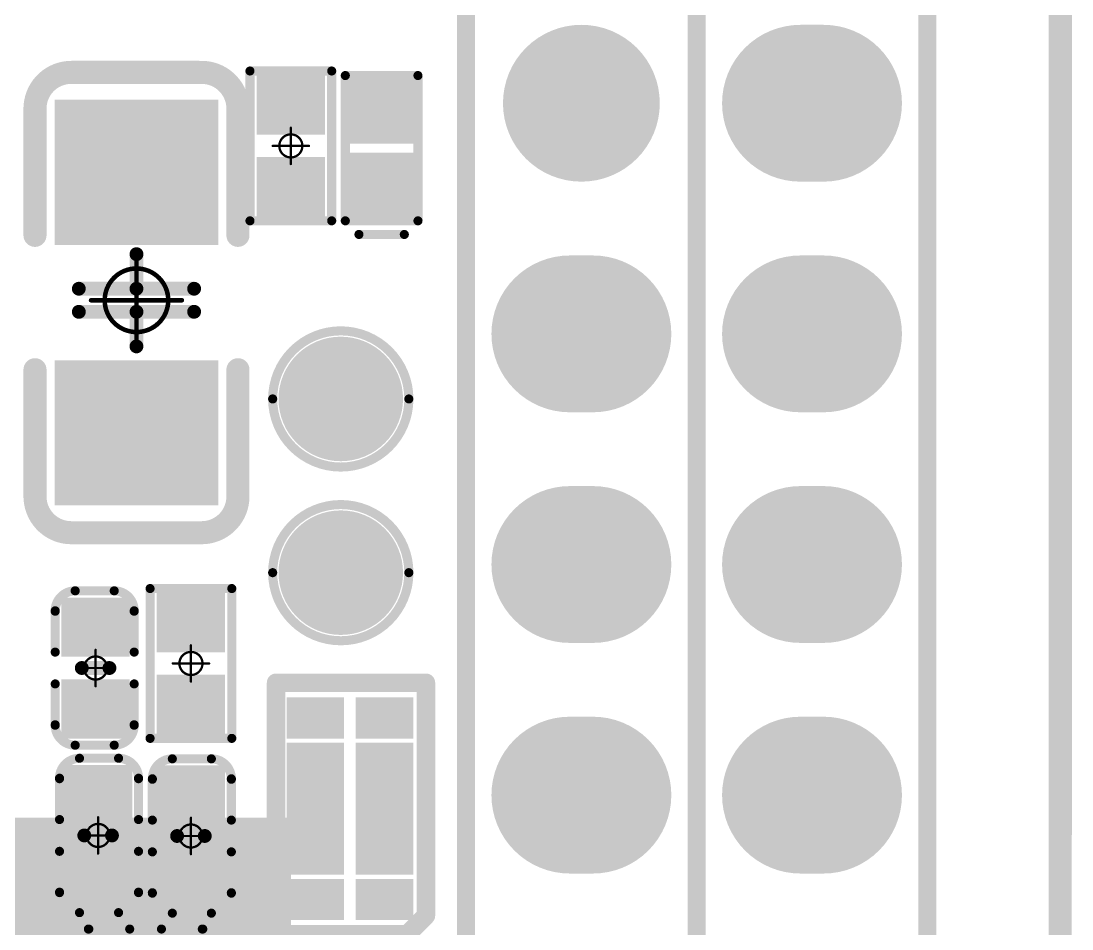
# Model space of a CAD drawing. Header units: millimetres. Extents: x 19.13 to 23.12, y 5.07 to 8.34.
# Drawn here: x 22.6243 to 23.08, y 6.2619 to 6.6556 of the extents above; entities that cross this region are included whole.
import ezdxf

# ---------------------------------------------------------------- set-up
doc = ezdxf.new("R2010")
doc.units = ezdxf.units.MM
doc.header["$MEASUREMENT"] = 0
for name, color, linetype in [('BottomLayer', 5, 'Continuous'), ('BottomOverlay', 54, 'Continuous'), ('BottomPaste', 16, 'Continuous'), ('BottomSolder', 6, 'Continuous'), ('KeepOutLayer', 6, 'Continuous'), ('Mechanical15', 56, 'Continuous'), ('MidLayer1', 16, 'Continuous'), ('MidLayer2', 76, 'Continuous'), ('MidLayer3', 90, 'Continuous'), ('MidLayer4', 156, 'Continuous'), ('MultiLayer', 9, 'Continuous'), ('TopLayer', 1, 'Continuous'), ('TopOverlay', 2, 'Continuous'), ('TopPaste', 8, 'Continuous'), ('TopSolder', 216, 'Continuous')]:
    doc.layers.add(name, color=color, linetype=linetype)

# ---------------------------------------------------------------- blocks, each defined once
blk = doc.blocks.new('C0402_B_157')
at = {"layer": 'BottomLayer'}
for points in [[(-0.02657, -0.01083), (-0.00886, -0.01083), (-0.02657, 0.01082), (-0.00886, 0.01082)], [(0.00886, -0.01083), (0.02657, -0.01083), (0.00886, 0.01083), (0.02657, 0.01083)]]:
    blk.add_solid(points, dxfattribs=at)
at = {"layer": 'BottomOverlay', "const_width": 0.00394}
for points in [[(-0.03346, 0.00807, -0.414214), (-0.0248, 0.01673)], [(0.0248, 0.01673, -0.414214), (0.03346, 0.00807)], [(-0.0248, -0.01752, -0.414214), (-0.03346, -0.00886)], [(0.03346, -0.00886, -0.414214), (0.0248, -0.01752)]]:
    blk.add_lwpolyline(points, format="xyb", dxfattribs=at)
at = {"layer": 'BottomOverlay'}
for points, const_width in [([(-0.02578, 0.01673, 1), (-0.02382, 0.01673, 1)], 0.00197), ([(-0.02559, 0.01673, 1), (-0.02362, 0.01673, 1)], 0.00197), ([(-0.00787, 0.01673, 1), (-0.0059, 0.01673, 1)], 0.00197), ([(0.00591, 0.01673, 1), (0.00787, 0.01673, 1)], 0.00197), ([(0.02362, 0.01673, 1), (0.02559, 0.01673, 1)], 0.00197), ([(0.02382, 0.01673, 1), (0.02579, 0.01673, 1)], 0.00197), ([(-0.03445, 0.00807, 1), (-0.03248, 0.00807, 1)], 0.00197), ([(-0.03445, 0.00807, 1), (-0.03248, 0.00807, 1)], 0.00197), ([(0.03248, 0.00807, 1), (0.03445, 0.00807, 1)], 0.00197), ([(0.03248, 0.00807, 1), (0.03445, 0.00807, 1)], 0.00197), ([(-0.0015, 0.006, 1), (0.0015, 0.006, 1)], 0.003), ([(-0.0015, -0.006, 1), (0.0015, -0.006, 1)], 0.003), ([(-0.03445, -0.00886, 1), (-0.03248, -0.00886, 1)], 0.00197), ([(-0.03445, -0.00886, 1), (-0.03248, -0.00886, 1)], 0.00197), ([(0.03248, -0.00886, 1), (0.03445, -0.00886, 1)], 0.00197), ([(0.03248, -0.00886, 1), (0.03445, -0.00886, 1)], 0.00197), ([(-0.02578, -0.01752, 1), (-0.02382, -0.01752, 1)], 0.00197), ([(-0.02559, -0.01752, 1), (-0.02362, -0.01752, 1)], 0.00197), ([(-0.00787, -0.01752, 1), (-0.0059, -0.01752, 1)], 0.00197), ([(0.00591, -0.01752, 1), (0.00787, -0.01752, 1)], 0.00197), ([(0.02362, -0.01752, 1), (0.02559, -0.01752, 1)], 0.00197), ([(0.02382, -0.01752, 1), (0.02579, -0.01752, 1)], 0.00197)]:
    blk.add_lwpolyline(points, format="xyb", close=True, dxfattribs=dict(at, const_width=const_width))
for points, const_width in [([(-0.00689, 0.01673), (-0.0246, 0.01673)], 0.00394), ([(0.02461, 0.01673), (0.00689, 0.01673)], 0.00394), ([(-0.03346, -0.00886), (-0.03346, 0.00807)], 0.00394), ([(0.03346, -0.00886), (0.03346, 0.00807)], 0.00394), ([(0, -0.006), (0, 0.006)], 0.006), ([(-0.00689, -0.01752), (-0.0246, -0.01752)], 0.00394), ([(0.02461, -0.01752), (0.00689, -0.01752)], 0.00394)]:
    blk.add_lwpolyline(points, dxfattribs=dict(at, const_width=const_width))
at = {"layer": 'BottomPaste'}
for points in [[(-0.02657, -0.01083), (-0.00886, -0.01083), (-0.02657, 0.01082), (-0.00886, 0.01082)], [(0.00886, -0.01083), (0.02657, -0.01083), (0.00886, 0.01083), (0.02657, 0.01083)]]:
    blk.add_solid(points, dxfattribs=at)
at = {"layer": 'BottomSolder'}
for points in [[(-0.03057, -0.01483), (-0.00486, -0.01483), (-0.03057, 0.01482), (-0.00486, 0.01482)], [(0.00486, -0.01483), (0.03057, -0.01483), (0.00486, 0.01483), (0.03057, 0.01483)]]:
    blk.add_solid(points, dxfattribs=at)
at = {"layer": 'Mechanical15'}
for points, const_width in [([(0.005, 0, 1), (-0.005, 0, 1)], 0.001), ([(-0.00025, 0.00787, 1), (0.00025, 0.00787, 1)], 0.0005), ([(-0.00812, 0, 1), (-0.00762, 0, 1)], 0.0005), ([(-0.00525, 0, 1), (-0.00475, 0, 1)], 0.0005), ([(0.00475, 0, 1), (0.00525, 0, 1)], 0.0005), ([(0.00763, 0, 1), (0.00813, 0, 1)], 0.0005), ([(-0.00025, -0.00788, 1), (0.00025, -0.00788, 1)], 0.0005)]:
    blk.add_lwpolyline(points, format="xyb", close=True, dxfattribs=dict(at, const_width=const_width))
at = {"layer": 'Mechanical15', "const_width": 0.001}
for points in [[(0, -0.00788), (0, 0.00787)], [(0.00788, 0), (-0.00787, 0)]]:
    blk.add_lwpolyline(points, dxfattribs=at)
blk = doc.blocks.new('C0402_B_158')
at = {"layer": 'BottomLayer'}
for points in [[(-0.02657, -0.01083), (-0.00886, -0.01083), (-0.02657, 0.01082), (-0.00886, 0.01082)], [(0.00886, -0.01083), (0.02657, -0.01083), (0.00886, 0.01083), (0.02657, 0.01083)]]:
    blk.add_solid(points, dxfattribs=at)
at = {"layer": 'BottomOverlay', "const_width": 0.00394}
for points in [[(-0.03346, 0.00807, -0.414214), (-0.0248, 0.01673)], [(0.0248, 0.01673, -0.414214), (0.03346, 0.00807)], [(-0.0248, -0.01752, -0.414214), (-0.03346, -0.00886)], [(0.03346, -0.00886, -0.414214), (0.0248, -0.01752)]]:
    blk.add_lwpolyline(points, format="xyb", dxfattribs=at)
at = {"layer": 'BottomOverlay'}
for points, const_width in [([(-0.02578, 0.01673, 1), (-0.02382, 0.01673, 1)], 0.00197), ([(-0.02559, 0.01673, 1), (-0.02362, 0.01673, 1)], 0.00197), ([(-0.00787, 0.01673, 1), (-0.0059, 0.01673, 1)], 0.00197), ([(0.00591, 0.01673, 1), (0.00787, 0.01673, 1)], 0.00197), ([(0.02362, 0.01673, 1), (0.02559, 0.01673, 1)], 0.00197), ([(0.02382, 0.01673, 1), (0.02579, 0.01673, 1)], 0.00197), ([(-0.03445, 0.00807, 1), (-0.03248, 0.00807, 1)], 0.00197), ([(-0.03445, 0.00807, 1), (-0.03248, 0.00807, 1)], 0.00197), ([(0.03248, 0.00807, 1), (0.03445, 0.00807, 1)], 0.00197), ([(0.03248, 0.00807, 1), (0.03445, 0.00807, 1)], 0.00197), ([(-0.0015, 0.006, 1), (0.0015, 0.006, 1)], 0.003), ([(-0.0015, -0.006, 1), (0.0015, -0.006, 1)], 0.003), ([(-0.03445, -0.00886, 1), (-0.03248, -0.00886, 1)], 0.00197), ([(-0.03445, -0.00886, 1), (-0.03248, -0.00886, 1)], 0.00197), ([(0.03248, -0.00886, 1), (0.03445, -0.00886, 1)], 0.00197), ([(0.03248, -0.00886, 1), (0.03445, -0.00886, 1)], 0.00197), ([(-0.02578, -0.01752, 1), (-0.02382, -0.01752, 1)], 0.00197), ([(-0.02559, -0.01752, 1), (-0.02362, -0.01752, 1)], 0.00197), ([(-0.00787, -0.01752, 1), (-0.0059, -0.01752, 1)], 0.00197), ([(0.00591, -0.01752, 1), (0.00787, -0.01752, 1)], 0.00197), ([(0.02362, -0.01752, 1), (0.02559, -0.01752, 1)], 0.00197), ([(0.02382, -0.01752, 1), (0.02579, -0.01752, 1)], 0.00197)]:
    blk.add_lwpolyline(points, format="xyb", close=True, dxfattribs=dict(at, const_width=const_width))
for points, const_width in [([(-0.00689, 0.01673), (-0.0246, 0.01673)], 0.00394), ([(0.02461, 0.01673), (0.00689, 0.01673)], 0.00394), ([(-0.03346, -0.00886), (-0.03346, 0.00807)], 0.00394), ([(0.03346, -0.00886), (0.03346, 0.00807)], 0.00394), ([(0, -0.006), (0, 0.006)], 0.006), ([(-0.00689, -0.01752), (-0.0246, -0.01752)], 0.00394), ([(0.02461, -0.01752), (0.00689, -0.01752)], 0.00394)]:
    blk.add_lwpolyline(points, dxfattribs=dict(at, const_width=const_width))
at = {"layer": 'BottomPaste'}
for points in [[(-0.02657, -0.01083), (-0.00886, -0.01083), (-0.02657, 0.01082), (-0.00886, 0.01082)], [(0.00886, -0.01083), (0.02657, -0.01083), (0.00886, 0.01083), (0.02657, 0.01083)]]:
    blk.add_solid(points, dxfattribs=at)
at = {"layer": 'BottomSolder'}
for points in [[(-0.03057, -0.01483), (-0.00486, -0.01483), (-0.03057, 0.01482), (-0.00486, 0.01482)], [(0.00486, -0.01483), (0.03057, -0.01483), (0.00486, 0.01483), (0.03057, 0.01483)]]:
    blk.add_solid(points, dxfattribs=at)
at = {"layer": 'Mechanical15'}
for points, const_width in [([(0.005, 0, 1), (-0.005, 0, 1)], 0.001), ([(-0.00025, 0.00787, 1), (0.00025, 0.00787, 1)], 0.0005), ([(-0.00812, 0, 1), (-0.00762, 0, 1)], 0.0005), ([(-0.00525, 0, 1), (-0.00475, 0, 1)], 0.0005), ([(0.00475, 0, 1), (0.00525, 0, 1)], 0.0005), ([(0.00763, 0, 1), (0.00813, 0, 1)], 0.0005), ([(-0.00025, -0.00788, 1), (0.00025, -0.00788, 1)], 0.0005)]:
    blk.add_lwpolyline(points, format="xyb", close=True, dxfattribs=dict(at, const_width=const_width))
at = {"layer": 'Mechanical15', "const_width": 0.001}
for points in [[(0, -0.00788), (0, 0.00787)], [(0.00788, 0), (-0.00787, 0)]]:
    blk.add_lwpolyline(points, dxfattribs=at)
blk = doc.blocks.new('C0402_B_183')
at = {"layer": 'BottomLayer'}
for points in [[(-0.02657, -0.01083), (-0.00886, -0.01083), (-0.02657, 0.01082), (-0.00886, 0.01082)], [(0.00886, -0.01083), (0.02657, -0.01083), (0.00886, 0.01083), (0.02657, 0.01083)]]:
    blk.add_solid(points, dxfattribs=at)
at = {"layer": 'BottomOverlay', "const_width": 0.00394}
for points in [[(-0.03346, 0.00807, -0.414214), (-0.0248, 0.01673)], [(0.0248, 0.01673, -0.414214), (0.03346, 0.00807)], [(-0.0248, -0.01752, -0.414214), (-0.03346, -0.00886)], [(0.03346, -0.00886, -0.414214), (0.0248, -0.01752)]]:
    blk.add_lwpolyline(points, format="xyb", dxfattribs=at)
at = {"layer": 'BottomOverlay'}
for points, const_width in [([(-0.02578, 0.01673, 1), (-0.02382, 0.01673, 1)], 0.00197), ([(-0.02559, 0.01673, 1), (-0.02362, 0.01673, 1)], 0.00197), ([(-0.00787, 0.01673, 1), (-0.0059, 0.01673, 1)], 0.00197), ([(0.00591, 0.01673, 1), (0.00787, 0.01673, 1)], 0.00197), ([(0.02362, 0.01673, 1), (0.02559, 0.01673, 1)], 0.00197), ([(0.02382, 0.01673, 1), (0.02579, 0.01673, 1)], 0.00197), ([(-0.03445, 0.00807, 1), (-0.03248, 0.00807, 1)], 0.00197), ([(-0.03445, 0.00807, 1), (-0.03248, 0.00807, 1)], 0.00197), ([(0.03248, 0.00807, 1), (0.03445, 0.00807, 1)], 0.00197), ([(0.03248, 0.00807, 1), (0.03445, 0.00807, 1)], 0.00197), ([(-0.0015, 0.006, 1), (0.0015, 0.006, 1)], 0.003), ([(-0.0015, -0.006, 1), (0.0015, -0.006, 1)], 0.003), ([(-0.03445, -0.00886, 1), (-0.03248, -0.00886, 1)], 0.00197), ([(-0.03445, -0.00886, 1), (-0.03248, -0.00886, 1)], 0.00197), ([(0.03248, -0.00886, 1), (0.03445, -0.00886, 1)], 0.00197), ([(0.03248, -0.00886, 1), (0.03445, -0.00886, 1)], 0.00197), ([(-0.02578, -0.01752, 1), (-0.02382, -0.01752, 1)], 0.00197), ([(-0.02559, -0.01752, 1), (-0.02362, -0.01752, 1)], 0.00197), ([(-0.00787, -0.01752, 1), (-0.0059, -0.01752, 1)], 0.00197), ([(0.00591, -0.01752, 1), (0.00787, -0.01752, 1)], 0.00197), ([(0.02362, -0.01752, 1), (0.02559, -0.01752, 1)], 0.00197), ([(0.02382, -0.01752, 1), (0.02579, -0.01752, 1)], 0.00197)]:
    blk.add_lwpolyline(points, format="xyb", close=True, dxfattribs=dict(at, const_width=const_width))
for points, const_width in [([(-0.0246, 0.01673), (-0.00689, 0.01673)], 0.00394), ([(0.00689, 0.01673), (0.02461, 0.01673)], 0.00394), ([(-0.03346, -0.00886), (-0.03346, 0.00807)], 0.00394), ([(0.03346, -0.00886), (0.03346, 0.00807)], 0.00394), ([(0, -0.006), (0, 0.006)], 0.006), ([(-0.0246, -0.01752), (-0.00689, -0.01752)], 0.00394), ([(0.00689, -0.01752), (0.02461, -0.01752)], 0.00394)]:
    blk.add_lwpolyline(points, dxfattribs=dict(at, const_width=const_width))
at = {"layer": 'BottomPaste'}
for points in [[(-0.02657, -0.01083), (-0.00886, -0.01083), (-0.02657, 0.01082), (-0.00886, 0.01082)], [(0.00886, -0.01083), (0.02657, -0.01083), (0.00886, 0.01083), (0.02657, 0.01083)]]:
    blk.add_solid(points, dxfattribs=at)
at = {"layer": 'BottomSolder'}
for points in [[(-0.03057, -0.01483), (-0.00486, -0.01483), (-0.03057, 0.01482), (-0.00486, 0.01482)], [(0.00486, -0.01483), (0.03057, -0.01483), (0.00486, 0.01483), (0.03057, 0.01483)]]:
    blk.add_solid(points, dxfattribs=at)
at = {"layer": 'Mechanical15'}
for points, const_width in [([(0.005, 0, 1), (-0.005, 0, 1)], 0.001), ([(-0.00025, 0.00787, 1), (0.00025, 0.00787, 1)], 0.0005), ([(-0.00812, 0, 1), (-0.00762, 0, 1)], 0.0005), ([(-0.00525, 0, 1), (-0.00475, 0, 1)], 0.0005), ([(0.00475, 0, 1), (0.00525, 0, 1)], 0.0005), ([(0.00763, 0, 1), (0.00813, 0, 1)], 0.0005), ([(-0.00025, -0.00788, 1), (0.00025, -0.00788, 1)], 0.0005)]:
    blk.add_lwpolyline(points, format="xyb", close=True, dxfattribs=dict(at, const_width=const_width))
at = {"layer": 'Mechanical15', "const_width": 0.001}
for points in [[(0, -0.00788), (0, 0.00787)], [(-0.00787, 0), (0.00788, 0)]]:
    blk.add_lwpolyline(points, dxfattribs=at)
blk = doc.blocks.new('C0402_B_201')
at = {"layer": 'BottomLayer'}
for points in [[(-0.02657, -0.01083), (-0.00886, -0.01083), (-0.02657, 0.01082), (-0.00886, 0.01082)], [(0.00886, -0.01083), (0.02657, -0.01083), (0.00886, 0.01083), (0.02657, 0.01083)]]:
    blk.add_solid(points, dxfattribs=at)
at = {"layer": 'BottomOverlay', "const_width": 0.00394}
for points in [[(-0.03346, 0.00807, -0.414214), (-0.0248, 0.01673)], [(0.0248, 0.01673, -0.414214), (0.03346, 0.00807)], [(-0.0248, -0.01752, -0.414214), (-0.03346, -0.00886)], [(0.03346, -0.00886, -0.414214), (0.0248, -0.01752)]]:
    blk.add_lwpolyline(points, format="xyb", dxfattribs=at)
at = {"layer": 'BottomOverlay'}
for points, const_width in [([(-0.02578, 0.01673, 1), (-0.02382, 0.01673, 1)], 0.00197), ([(-0.02559, 0.01673, 1), (-0.02362, 0.01673, 1)], 0.00197), ([(-0.00787, 0.01673, 1), (-0.0059, 0.01673, 1)], 0.00197), ([(0.00591, 0.01673, 1), (0.00787, 0.01673, 1)], 0.00197), ([(0.02362, 0.01673, 1), (0.02559, 0.01673, 1)], 0.00197), ([(0.02382, 0.01673, 1), (0.02579, 0.01673, 1)], 0.00197), ([(-0.03445, 0.00807, 1), (-0.03248, 0.00807, 1)], 0.00197), ([(-0.03445, 0.00807, 1), (-0.03248, 0.00807, 1)], 0.00197), ([(0.03248, 0.00807, 1), (0.03445, 0.00807, 1)], 0.00197), ([(0.03248, 0.00807, 1), (0.03445, 0.00807, 1)], 0.00197), ([(-0.0015, 0.006, 1), (0.0015, 0.006, 1)], 0.003), ([(-0.0015, -0.006, 1), (0.0015, -0.006, 1)], 0.003), ([(-0.03445, -0.00886, 1), (-0.03248, -0.00886, 1)], 0.00197), ([(-0.03445, -0.00886, 1), (-0.03248, -0.00886, 1)], 0.00197), ([(0.03248, -0.00886, 1), (0.03445, -0.00886, 1)], 0.00197), ([(0.03248, -0.00886, 1), (0.03445, -0.00886, 1)], 0.00197), ([(-0.02578, -0.01752, 1), (-0.02382, -0.01752, 1)], 0.00197), ([(-0.02559, -0.01752, 1), (-0.02362, -0.01752, 1)], 0.00197), ([(-0.00787, -0.01752, 1), (-0.0059, -0.01752, 1)], 0.00197), ([(0.00591, -0.01752, 1), (0.00787, -0.01752, 1)], 0.00197), ([(0.02362, -0.01752, 1), (0.02559, -0.01752, 1)], 0.00197), ([(0.02382, -0.01752, 1), (0.02579, -0.01752, 1)], 0.00197)]:
    blk.add_lwpolyline(points, format="xyb", close=True, dxfattribs=dict(at, const_width=const_width))
for points, const_width in [([(-0.0246, 0.01673), (-0.00689, 0.01673)], 0.00394), ([(0.00689, 0.01673), (0.02461, 0.01673)], 0.00394), ([(-0.03346, 0.00807), (-0.03346, -0.00886)], 0.00394), ([(0.03346, 0.00807), (0.03346, -0.00886)], 0.00394), ([(0, 0.006), (0, -0.006)], 0.006), ([(-0.0246, -0.01752), (-0.00689, -0.01752)], 0.00394), ([(0.00689, -0.01752), (0.02461, -0.01752)], 0.00394)]:
    blk.add_lwpolyline(points, dxfattribs=dict(at, const_width=const_width))
at = {"layer": 'BottomPaste'}
for points in [[(-0.02657, -0.01083), (-0.00886, -0.01083), (-0.02657, 0.01082), (-0.00886, 0.01082)], [(0.00886, -0.01083), (0.02657, -0.01083), (0.00886, 0.01083), (0.02657, 0.01083)]]:
    blk.add_solid(points, dxfattribs=at)
at = {"layer": 'BottomSolder'}
for points in [[(-0.03057, -0.01483), (-0.00486, -0.01483), (-0.03057, 0.01482), (-0.00486, 0.01482)], [(0.00486, -0.01483), (0.03057, -0.01483), (0.00486, 0.01483), (0.03057, 0.01483)]]:
    blk.add_solid(points, dxfattribs=at)
at = {"layer": 'Mechanical15'}
for points, const_width in [([(0.005, 0, 1), (-0.005, 0, 1)], 0.001), ([(-0.00025, 0.00787, 1), (0.00025, 0.00787, 1)], 0.0005), ([(-0.00812, 0, 1), (-0.00762, 0, 1)], 0.0005), ([(-0.00525, 0, 1), (-0.00475, 0, 1)], 0.0005), ([(0.00475, 0, 1), (0.00525, 0, 1)], 0.0005), ([(0.00763, 0, 1), (0.00813, 0, 1)], 0.0005), ([(-0.00025, -0.00788, 1), (0.00025, -0.00788, 1)], 0.0005)]:
    blk.add_lwpolyline(points, format="xyb", close=True, dxfattribs=dict(at, const_width=const_width))
at = {"layer": 'Mechanical15', "const_width": 0.001}
for points in [[(0, 0.00787), (0, -0.00788)], [(-0.00787, 0), (0.00788, 0)]]:
    blk.add_lwpolyline(points, dxfattribs=at)
blk = doc.blocks.new('ESD0402_B_276')
at = {"layer": 'BottomLayer'}
for points in [[(-0.00591, -0.01181), (-0.00591, 0.01181), (-0.02756, -0.01181), (-0.02756, 0.01181)], [(0.02756, -0.01181), (0.02756, 0.01181), (0.00591, -0.01181), (0.00591, 0.01181)]]:
    blk.add_solid(points, dxfattribs=at)
at = {"layer": 'BottomOverlay', "const_width": 0.00394}
for points in [[(-0.0315, 0.01575), (-0.0315, -0.01575)], [(-0.0315, 0.01575), (0.0315, 0.01575)], [(0.0315, 0.01575), (0.0315, -0.01575)], [(0.0374, 0.00984), (0.0374, -0.00984)], [(-0.0315, -0.01575), (0.0315, -0.01575)]]:
    blk.add_lwpolyline(points, dxfattribs=at)
at = {"layer": 'BottomOverlay', "const_width": 0.00197}
for points in [[(-0.03248, 0.01575, 1), (-0.03051, 0.01575, 1)], [(-0.03248, 0.01575, 1), (-0.03051, 0.01575, 1)], [(0.03051, 0.01575, 1), (0.03248, 0.01575, 1)], [(0.03051, 0.01575, 1), (0.03248, 0.01575, 1)], [(0.03642, 0.00984, 1), (0.03839, 0.00984, 1)], [(0.03642, -0.00984, 1), (0.03839, -0.00984, 1)], [(-0.03248, -0.01575, 1), (-0.03051, -0.01575, 1)], [(-0.03248, -0.01575, 1), (-0.03051, -0.01575, 1)], [(0.03051, -0.01575, 1), (0.03248, -0.01575, 1)], [(0.03051, -0.01575, 1), (0.03248, -0.01575, 1)]]:
    blk.add_lwpolyline(points, format="xyb", close=True, dxfattribs=at)
at = {"layer": 'BottomPaste'}
for points in [[(-0.00591, -0.01181), (-0.00591, 0.01181), (-0.02756, -0.01181), (-0.02756, 0.01181)], [(0.02756, -0.01181), (0.02756, 0.01181), (0.00591, -0.01181), (0.00591, 0.01181)]]:
    blk.add_solid(points, dxfattribs=at)
at = {"layer": 'BottomSolder'}
for points in [[(-0.00191, -0.01581), (-0.00191, 0.01581), (-0.03156, -0.01581), (-0.03156, 0.01581)], [(0.03156, -0.01581), (0.03156, 0.01581), (0.00191, -0.01581), (0.00191, 0.01581)]]:
    blk.add_solid(points, dxfattribs=at)
blk = doc.blocks.new('PH1_25_3P_290')
at = {"layer": 'TopLayer'}
for points in [[(0.10138, 0.07087), (0.10138, 0.14173), (0.07776, 0.07087), (0.07776, 0.14173)], [(0.15059, 0.07087), (0.15059, 0.14173), (0.12697, 0.07087), (0.12697, 0.14173)], [(0.1998, 0.07087), (0.1998, 0.14173), (0.17618, 0.07087), (0.17618, 0.14173)], [(0.04921, -0.05906), (0.04921, 0.05906), (-0.04921, -0.05906), (-0.04921, 0.05906)], [(0.32087, -0.05906), (0.32087, 0.05906), (0.23425, -0.05906), (0.23425, 0.05906)]]:
    blk.add_solid(points, dxfattribs=at)
at = {"layer": 'TopOverlay', "const_width": 0.01}
for points in [[(0.00394, 0.08661), (0.00394, 0.07087)], [(0.00394, 0.08661), (0.06693, 0.08661)], [(0.21063, 0.08661), (0.27362, 0.08661)], [(0.27362, 0.08661), (0.27362, 0.07087)], [(0.00394, -0.09055), (0.27362, -0.09055)]]:
    blk.add_lwpolyline(points, dxfattribs=at)
at = {"layer": 'TopOverlay', "const_width": 0.005}
for points in [[(0.00144, 0.08661, 1), (0.00644, 0.08661, 1)], [(0.00144, 0.08661, 1), (0.00644, 0.08661, 1)], [(0.06443, 0.08661, 1), (0.06943, 0.08661, 1)], [(0.20813, 0.08661, 1), (0.21313, 0.08661, 1)], [(0.27112, 0.08661, 1), (0.27612, 0.08661, 1)], [(0.27112, 0.08661, 1), (0.27612, 0.08661, 1)], [(0.00144, 0.07087, 1), (0.00644, 0.07087, 1)], [(0.27112, 0.07087, 1), (0.27612, 0.07087, 1)], [(0.00144, -0.09055, 1), (0.00644, -0.09055, 1)], [(0.27112, -0.09055, 1), (0.27612, -0.09055, 1)]]:
    blk.add_lwpolyline(points, format="xyb", close=True, dxfattribs=at)
at = {"layer": 'TopPaste'}
for points in [[(0.10138, 0.07087), (0.10138, 0.14173), (0.07776, 0.07087), (0.07776, 0.14173)], [(0.15059, 0.07087), (0.15059, 0.14173), (0.12697, 0.07087), (0.12697, 0.14173)], [(0.1998, 0.07087), (0.1998, 0.14173), (0.17618, 0.07087), (0.17618, 0.14173)], [(0.04921, -0.05906), (0.04921, 0.05906), (-0.04921, -0.05906), (-0.04921, 0.05906)], [(0.32087, -0.05906), (0.32087, 0.05906), (0.23425, -0.05906), (0.23425, 0.05906)]]:
    blk.add_solid(points, dxfattribs=at)
at = {"layer": 'TopSolder'}
for points in [[(0.10538, 0.06687), (0.10538, 0.14573), (0.07376, 0.06687), (0.07376, 0.14573)], [(0.15459, 0.06687), (0.15459, 0.14573), (0.12297, 0.06687), (0.12297, 0.14573)], [(0.2038, 0.06687), (0.2038, 0.14573), (0.17218, 0.06687), (0.17218, 0.14573)], [(0.05321, -0.06306), (0.05321, 0.06306), (-0.05321, -0.06306), (-0.05321, 0.06306)], [(0.32487, -0.06306), (0.32487, 0.06306), (0.23025, -0.06306), (0.23025, 0.06306)]]:
    blk.add_solid(points, dxfattribs=at)
blk = doc.blocks.new('R0402_B_377')
at = {"layer": 'BottomLayer'}
for points in [[(-0.02657, -0.01083), (-0.00886, -0.01083), (-0.02657, 0.01082), (-0.00886, 0.01082)], [(0.00886, -0.01083), (0.02657, -0.01083), (0.00886, 0.01083), (0.02657, 0.01083)]]:
    blk.add_solid(points, dxfattribs=at)
at = {"layer": 'BottomOverlay', "const_width": 0.00394}
for points in [[(0.03248, 0.01772), (-0.03248, 0.01772)], [(-0.03248, -0.01772), (-0.03248, 0.01772)], [(0.03248, -0.01772), (0.03248, 0.01772)], [(0.03248, -0.01772), (-0.03248, -0.01772)]]:
    blk.add_lwpolyline(points, dxfattribs=at)
at = {"layer": 'BottomOverlay', "const_width": 0.00197}
for points in [[(-0.03346, 0.01772, 1), (-0.0315, 0.01772, 1)], [(-0.03346, 0.01772, 1), (-0.0315, 0.01772, 1)], [(0.0315, 0.01772, 1), (0.03346, 0.01772, 1)], [(0.0315, 0.01772, 1), (0.03346, 0.01772, 1)], [(-0.03346, -0.01772, 1), (-0.0315, -0.01772, 1)], [(-0.03346, -0.01772, 1), (-0.0315, -0.01772, 1)], [(0.0315, -0.01772, 1), (0.03346, -0.01772, 1)], [(0.0315, -0.01772, 1), (0.03346, -0.01772, 1)]]:
    blk.add_lwpolyline(points, format="xyb", close=True, dxfattribs=at)
at = {"layer": 'BottomPaste'}
for points in [[(-0.02657, -0.01083), (-0.00886, -0.01083), (-0.02657, 0.01082), (-0.00886, 0.01082)], [(0.00886, -0.01083), (0.02657, -0.01083), (0.00886, 0.01083), (0.02657, 0.01083)]]:
    blk.add_solid(points, dxfattribs=at)
at = {"layer": 'BottomSolder'}
for points in [[(-0.03057, -0.01483), (-0.00486, -0.01483), (-0.03057, 0.01482), (-0.00486, 0.01482)], [(0.00486, -0.01483), (0.03057, -0.01483), (0.00486, 0.01483), (0.03057, 0.01483)]]:
    blk.add_solid(points, dxfattribs=at)
at = {"layer": 'Mechanical15'}
for points, const_width in [([(0.005, 0, 1), (-0.005, 0, 1)], 0.001), ([(-0.00025, 0.00787, 1), (0.00025, 0.00787, 1)], 0.0005), ([(-0.00812, 0, 1), (-0.00762, 0, 1)], 0.0005), ([(-0.00525, 0, 1), (-0.00475, 0, 1)], 0.0005), ([(0.00475, 0, 1), (0.00525, 0, 1)], 0.0005), ([(0.00762, 0, 1), (0.00812, 0, 1)], 0.0005), ([(-0.00025, -0.00787, 1), (0.00025, -0.00787, 1)], 0.0005)]:
    blk.add_lwpolyline(points, format="xyb", close=True, dxfattribs=dict(at, const_width=const_width))
at = {"layer": 'Mechanical15', "const_width": 0.001}
for points in [[(0, -0.00787), (0, 0.00787)], [(0.00787, 0), (-0.00787, 0)]]:
    blk.add_lwpolyline(points, dxfattribs=at)
blk = doc.blocks.new('R0402_B_393')
at = {"layer": 'BottomLayer'}
for points in [[(-0.02657, -0.01083), (-0.00886, -0.01083), (-0.02657, 0.01082), (-0.00886, 0.01082)], [(0.00886, -0.01083), (0.02657, -0.01083), (0.00886, 0.01083), (0.02657, 0.01083)]]:
    blk.add_solid(points, dxfattribs=at)
at = {"layer": 'BottomOverlay', "const_width": 0.00394}
for points in [[(0.03248, 0.01772), (-0.03248, 0.01772)], [(-0.03248, -0.01772), (-0.03248, 0.01772)], [(0.03248, -0.01772), (0.03248, 0.01772)], [(0.03248, -0.01772), (-0.03248, -0.01772)]]:
    blk.add_lwpolyline(points, dxfattribs=at)
at = {"layer": 'BottomOverlay', "const_width": 0.00197}
for points in [[(-0.03346, 0.01772, 1), (-0.0315, 0.01772, 1)], [(-0.03346, 0.01772, 1), (-0.0315, 0.01772, 1)], [(0.0315, 0.01772, 1), (0.03346, 0.01772, 1)], [(0.0315, 0.01772, 1), (0.03346, 0.01772, 1)], [(-0.03346, -0.01772, 1), (-0.0315, -0.01772, 1)], [(-0.03346, -0.01772, 1), (-0.0315, -0.01772, 1)], [(0.0315, -0.01772, 1), (0.03346, -0.01772, 1)], [(0.0315, -0.01772, 1), (0.03346, -0.01772, 1)]]:
    blk.add_lwpolyline(points, format="xyb", close=True, dxfattribs=at)
at = {"layer": 'BottomPaste'}
for points in [[(-0.02657, -0.01083), (-0.00886, -0.01083), (-0.02657, 0.01082), (-0.00886, 0.01082)], [(0.00886, -0.01083), (0.02657, -0.01083), (0.00886, 0.01083), (0.02657, 0.01083)]]:
    blk.add_solid(points, dxfattribs=at)
at = {"layer": 'BottomSolder'}
for points in [[(-0.03057, -0.01483), (-0.00486, -0.01483), (-0.03057, 0.01482), (-0.00486, 0.01482)], [(0.00486, -0.01483), (0.03057, -0.01483), (0.00486, 0.01483), (0.03057, 0.01483)]]:
    blk.add_solid(points, dxfattribs=at)
at = {"layer": 'Mechanical15'}
for points, const_width in [([(0.005, 0, 1), (-0.005, 0, 1)], 0.001), ([(-0.00025, 0.00787, 1), (0.00025, 0.00787, 1)], 0.0005), ([(-0.00812, 0, 1), (-0.00762, 0, 1)], 0.0005), ([(-0.00525, 0, 1), (-0.00475, 0, 1)], 0.0005), ([(0.00475, 0, 1), (0.00525, 0, 1)], 0.0005), ([(0.00762, 0, 1), (0.00812, 0, 1)], 0.0005), ([(-0.00025, -0.00787, 1), (0.00025, -0.00787, 1)], 0.0005)]:
    blk.add_lwpolyline(points, format="xyb", close=True, dxfattribs=dict(at, const_width=const_width))
at = {"layer": 'Mechanical15', "const_width": 0.001}
for points in [[(0, -0.00787), (0, 0.00787)], [(0.00787, 0), (-0.00787, 0)]]:
    blk.add_lwpolyline(points, dxfattribs=at)
blk = doc.blocks.new('C1206_B_432')
at = {"layer": 'BottomLayer'}
for points in [[(-0.08301, -0.0315), (-0.02801, -0.0315), (-0.08301, 0.0315), (-0.02801, 0.0315)], [(0.02998, -0.0315), (0.08498, -0.0315), (0.02998, 0.0315), (0.08498, 0.0315)]]:
    blk.add_solid(points, dxfattribs=at)
at = {"layer": 'BottomOverlay', "const_width": 0.01}
for points in [[(-0.09882, 0.02825, -0.414214), (-0.08307, 0.044)], [(0.08504, 0.044, -0.414214), (0.10079, 0.02825)], [(-0.08307, -0.044, -0.414214), (-0.09882, -0.02825)], [(0.10079, -0.02825, -0.414214), (0.08504, -0.044)]]:
    blk.add_lwpolyline(points, format="xyb", dxfattribs=at)
at = {"layer": 'BottomOverlay'}
for points, const_width in [([(-0.08346, 0.044), (-0.02815, 0.044)], 0.01), ([(0.03012, 0.044), (0.08543, 0.044)], 0.01), ([(-0.09882, 0.02717), (-0.09882, -0.02825)], 0.01), ([(0.10079, 0.02717), (0.10079, -0.02825)], 0.01), ([(-0.005, 0.025), (-0.005, -0.025)], 0.006), ([(0.005, 0.025), (0.005, -0.025)], 0.006), ([(-0.02, 0), (-0.005, 0)], 0.006), ([(0.005, 0), (0.02, 0)], 0.006), ([(-0.08346, -0.044), (-0.02815, -0.044)], 0.01), ([(0.03012, -0.044), (0.08543, -0.044)], 0.01)]:
    blk.add_lwpolyline(points, dxfattribs=dict(at, const_width=const_width))
for points, const_width in [([(-0.08596, 0.044, 1), (-0.08096, 0.044, 1)], 0.005), ([(-0.08557, 0.044, 1), (-0.08057, 0.044, 1)], 0.005), ([(-0.03065, 0.044, 1), (-0.02565, 0.044, 1)], 0.005), ([(0.02762, 0.044, 1), (0.03262, 0.044, 1)], 0.005), ([(0.08254, 0.044, 1), (0.08754, 0.044, 1)], 0.005), ([(0.08293, 0.044, 1), (0.08793, 0.044, 1)], 0.005), ([(-0.10132, 0.02825, 1), (-0.09632, 0.02825, 1)], 0.005), ([(-0.10132, 0.02717, 1), (-0.09632, 0.02717, 1)], 0.005), ([(0.09829, 0.02825, 1), (0.10329, 0.02825, 1)], 0.005), ([(0.09829, 0.02717, 1), (0.10329, 0.02717, 1)], 0.005), ([(-0.0065, 0.025, 1), (-0.0035, 0.025, 1)], 0.003), ([(0.0035, 0.025, 1), (0.0065, 0.025, 1)], 0.003), ([(-0.0215, 0, 1), (-0.0185, 0, 1)], 0.003), ([(-0.0065, 0, 1), (-0.0035, 0, 1)], 0.003), ([(0.0035, 0, 1), (0.0065, 0, 1)], 0.003), ([(0.0185, 0, 1), (0.0215, 0, 1)], 0.003), ([(-0.0065, -0.025, 1), (-0.0035, -0.025, 1)], 0.003), ([(0.0035, -0.025, 1), (0.0065, -0.025, 1)], 0.003), ([(-0.10132, -0.02825, 1), (-0.09632, -0.02825, 1)], 0.005), ([(-0.10132, -0.02825, 1), (-0.09632, -0.02825, 1)], 0.005), ([(0.09829, -0.02825, 1), (0.10329, -0.02825, 1)], 0.005), ([(0.09829, -0.02825, 1), (0.10329, -0.02825, 1)], 0.005), ([(-0.08596, -0.044, 1), (-0.08096, -0.044, 1)], 0.005), ([(-0.08557, -0.044, 1), (-0.08057, -0.044, 1)], 0.005), ([(-0.03065, -0.044, 1), (-0.02565, -0.044, 1)], 0.005), ([(0.02762, -0.044, 1), (0.03262, -0.044, 1)], 0.005), ([(0.08254, -0.044, 1), (0.08754, -0.044, 1)], 0.005), ([(0.08293, -0.044, 1), (0.08793, -0.044, 1)], 0.005)]:
    blk.add_lwpolyline(points, format="xyb", close=True, dxfattribs=dict(at, const_width=const_width))
at = {"layer": 'BottomPaste'}
for points in [[(-0.08301, -0.0315), (-0.02801, -0.0315), (-0.08301, 0.0315), (-0.02801, 0.0315)], [(0.02998, -0.0315), (0.08498, -0.0315), (0.02998, 0.0315), (0.08498, 0.0315)]]:
    blk.add_solid(points, dxfattribs=at)
at = {"layer": 'BottomSolder'}
for points in [[(-0.08701, -0.0355), (-0.02401, -0.0355), (-0.08701, 0.0355), (-0.02401, 0.0355)], [(0.02598, -0.0355), (0.08898, -0.0355), (0.02598, 0.0355), (0.08898, 0.0355)]]:
    blk.add_solid(points, dxfattribs=at)
at = {"layer": 'Mechanical15', "const_width": 0.00197}
for points in [[(0, 0.01969), (0, -0.01969)], [(-0.01969, 0), (0.01969, 0)]]:
    blk.add_lwpolyline(points, dxfattribs=at)
at = {"layer": 'Mechanical15'}
for points, const_width in [([(-0.00049, 0.01969, 1), (0.00049, 0.01969, 1)], 0.000984), ([(0.01378, 0, 1), (-0.01378, 0, 1)], 0.00197), ([(-0.02018, 0, 1), (-0.01919, 0, 1)], 0.000984), ([(-0.01427, 0, 1), (-0.01329, 0, 1)], 0.000984), ([(0.01329, 0, 1), (0.01427, 0, 1)], 0.000984), ([(0.01919, 0, 1), (0.02018, 0, 1)], 0.000984), ([(-0.00049, -0.01969, 1), (0.00049, -0.01969, 1)], 0.000984)]:
    blk.add_lwpolyline(points, format="xyb", close=True, dxfattribs=dict(at, const_width=const_width))
blk = doc.blocks.new('TEST_1_27MM_B_481')
at = {"layer": 'BottomLayer', "const_width": 0.025}
blk.add_lwpolyline([(-0.0125, 0, 1), (0.0125, 0, 1)], format="xyb", close=True, dxfattribs=at)
at = {"layer": 'BottomOverlay'}
for points, const_width in [([(0.02953, 0, 1), (-0.02953, 0, 1)], 0.00394), ([(-0.03051, 0, 1), (-0.02854, 0, 1)], 0.00197), ([(0.02854, 0, 1), (0.03051, 0, 1)], 0.00197)]:
    blk.add_lwpolyline(points, format="xyb", close=True, dxfattribs=dict(at, const_width=const_width))
at = {"layer": 'BottomPaste', "const_width": 0.025}
blk.add_lwpolyline([(-0.0125, 0, 1), (0.0125, 0, 1)], format="xyb", close=True, dxfattribs=at)
at = {"layer": 'BottomSolder', "const_width": 0.027}
blk.add_lwpolyline([(-0.0135, 0, 1), (0.0135, 0, 1)], format="xyb", close=True, dxfattribs=at)
blk = doc.blocks.new('TEST_1_27MM_B_482')
at = {"layer": 'BottomLayer', "const_width": 0.025}
blk.add_lwpolyline([(-0.0125, 0, 1), (0.0125, 0, 1)], format="xyb", close=True, dxfattribs=at)
at = {"layer": 'BottomOverlay'}
for points, const_width in [([(0.02953, 0, 1), (-0.02953, 0, 1)], 0.00394), ([(-0.03051, 0, 1), (-0.02854, 0, 1)], 0.00197), ([(0.02854, 0, 1), (0.03051, 0, 1)], 0.00197)]:
    blk.add_lwpolyline(points, format="xyb", close=True, dxfattribs=dict(at, const_width=const_width))
at = {"layer": 'BottomPaste', "const_width": 0.025}
blk.add_lwpolyline([(-0.0125, 0, 1), (0.0125, 0, 1)], format="xyb", close=True, dxfattribs=at)
at = {"layer": 'BottomSolder', "const_width": 0.027}
blk.add_lwpolyline([(-0.0135, 0, 1), (0.0135, 0, 1)], format="xyb", close=True, dxfattribs=at)
blk = doc.blocks.new('DIP20X2_492')
at = {"layer": 'BottomLayer', "const_width": 0.06}
for points in [[(-0.005, -0.3), (0.005, -0.3)], [(0.095, -0.3), (0.105, -0.3)], [(-0.005, -0.4), (0.005, -0.4)], [(0.095, -0.4), (0.105, -0.4)], [(-0.005, -0.5), (0.005, -0.5)], [(0.095, -0.5), (0.105, -0.5)], [(-0.005, -0.6), (0.005, -0.6)]]:
    blk.add_lwpolyline(points, dxfattribs=at)
at = {"layer": 'BottomLayer', "const_width": 0.03}
for points in [[(-0.02, -0.3, 1), (0.01, -0.3, 1)], [(-0.01, -0.3, 1), (0.02, -0.3, 1)], [(0.08, -0.3, 1), (0.11, -0.3, 1)], [(0.09, -0.3, 1), (0.12, -0.3, 1)], [(-0.02, -0.4, 1), (0.01, -0.4, 1)], [(-0.01, -0.4, 1), (0.02, -0.4, 1)], [(0.08, -0.4, 1), (0.11, -0.4, 1)], [(0.09, -0.4, 1), (0.12, -0.4, 1)], [(-0.02, -0.5, 1), (0.01, -0.5, 1)], [(-0.01, -0.5, 1), (0.02, -0.5, 1)], [(0.08, -0.5, 1), (0.11, -0.5, 1)], [(0.09, -0.5, 1), (0.12, -0.5, 1)], [(-0.02, -0.6, 1), (0.01, -0.6, 1)], [(-0.01, -0.6, 1), (0.02, -0.6, 1)], [(0.085, -0.6, 1), (0.115, -0.6, 1)]]:
    blk.add_lwpolyline(points, format="xyb", close=True, dxfattribs=at)
at = {"layer": 'BottomSolder', "const_width": 0.068}
for points in [[(-0.005, -0.3), (0.005, -0.3)], [(0.095, -0.3), (0.105, -0.3)], [(-0.005, -0.4), (0.005, -0.4)], [(0.095, -0.4), (0.105, -0.4)], [(-0.005, -0.5), (0.005, -0.5)], [(0.095, -0.5), (0.105, -0.5)], [(-0.005, -0.6), (0.005, -0.6)]]:
    blk.add_lwpolyline(points, dxfattribs=at)
at = {"layer": 'BottomSolder', "const_width": 0.034}
for points in [[(-0.022, -0.3, 1), (0.012, -0.3, 1)], [(-0.012, -0.3, 1), (0.022, -0.3, 1)], [(0.078, -0.3, 1), (0.112, -0.3, 1)], [(0.088, -0.3, 1), (0.122, -0.3, 1)], [(-0.022, -0.4, 1), (0.012, -0.4, 1)], [(-0.012, -0.4, 1), (0.022, -0.4, 1)], [(0.078, -0.4, 1), (0.112, -0.4, 1)], [(0.088, -0.4, 1), (0.122, -0.4, 1)], [(-0.022, -0.5, 1), (0.012, -0.5, 1)], [(-0.012, -0.5, 1), (0.022, -0.5, 1)], [(0.078, -0.5, 1), (0.112, -0.5, 1)], [(0.088, -0.5, 1), (0.122, -0.5, 1)], [(-0.022, -0.6, 1), (0.012, -0.6, 1)], [(-0.012, -0.6, 1), (0.022, -0.6, 1)], [(0.083, -0.6, 1), (0.117, -0.6, 1)]]:
    blk.add_lwpolyline(points, format="xyb", close=True, dxfattribs=at)
at = {"layer": 'MidLayer1', "const_width": 0.06}
for points in [[(-0.005, -0.3), (0.005, -0.3)], [(0.095, -0.3), (0.105, -0.3)], [(-0.005, -0.4), (0.005, -0.4)], [(0.095, -0.4), (0.105, -0.4)], [(-0.005, -0.5), (0.005, -0.5)], [(0.095, -0.5), (0.105, -0.5)], [(-0.005, -0.6), (0.005, -0.6)]]:
    blk.add_lwpolyline(points, dxfattribs=at)
at = {"layer": 'MidLayer1', "const_width": 0.03}
for points in [[(-0.02, -0.3, 1), (0.01, -0.3, 1)], [(-0.01, -0.3, 1), (0.02, -0.3, 1)], [(0.08, -0.3, 1), (0.11, -0.3, 1)], [(0.09, -0.3, 1), (0.12, -0.3, 1)], [(-0.02, -0.4, 1), (0.01, -0.4, 1)], [(-0.01, -0.4, 1), (0.02, -0.4, 1)], [(0.08, -0.4, 1), (0.11, -0.4, 1)], [(0.09, -0.4, 1), (0.12, -0.4, 1)], [(-0.02, -0.5, 1), (0.01, -0.5, 1)], [(-0.01, -0.5, 1), (0.02, -0.5, 1)], [(0.08, -0.5, 1), (0.11, -0.5, 1)], [(0.09, -0.5, 1), (0.12, -0.5, 1)], [(-0.02, -0.6, 1), (0.01, -0.6, 1)], [(-0.01, -0.6, 1), (0.02, -0.6, 1)], [(0.085, -0.6, 1), (0.115, -0.6, 1)]]:
    blk.add_lwpolyline(points, format="xyb", close=True, dxfattribs=at)
at = {"layer": 'MidLayer2', "const_width": 0.06}
for points in [[(-0.005, -0.3), (0.005, -0.3)], [(0.095, -0.3), (0.105, -0.3)], [(-0.005, -0.4), (0.005, -0.4)], [(0.095, -0.4), (0.105, -0.4)], [(-0.005, -0.5), (0.005, -0.5)], [(0.095, -0.5), (0.105, -0.5)], [(-0.005, -0.6), (0.005, -0.6)]]:
    blk.add_lwpolyline(points, dxfattribs=at)
at = {"layer": 'MidLayer2', "const_width": 0.03}
for points in [[(-0.02, -0.3, 1), (0.01, -0.3, 1)], [(-0.01, -0.3, 1), (0.02, -0.3, 1)], [(0.08, -0.3, 1), (0.11, -0.3, 1)], [(0.09, -0.3, 1), (0.12, -0.3, 1)], [(-0.02, -0.4, 1), (0.01, -0.4, 1)], [(-0.01, -0.4, 1), (0.02, -0.4, 1)], [(0.08, -0.4, 1), (0.11, -0.4, 1)], [(0.09, -0.4, 1), (0.12, -0.4, 1)], [(-0.02, -0.5, 1), (0.01, -0.5, 1)], [(-0.01, -0.5, 1), (0.02, -0.5, 1)], [(0.08, -0.5, 1), (0.11, -0.5, 1)], [(0.09, -0.5, 1), (0.12, -0.5, 1)], [(-0.02, -0.6, 1), (0.01, -0.6, 1)], [(-0.01, -0.6, 1), (0.02, -0.6, 1)], [(0.085, -0.6, 1), (0.115, -0.6, 1)]]:
    blk.add_lwpolyline(points, format="xyb", close=True, dxfattribs=at)
at = {"layer": 'MidLayer3', "const_width": 0.06}
for points in [[(-0.005, -0.3), (0.005, -0.3)], [(0.095, -0.3), (0.105, -0.3)], [(-0.005, -0.4), (0.005, -0.4)], [(0.095, -0.4), (0.105, -0.4)], [(-0.005, -0.5), (0.005, -0.5)], [(0.095, -0.5), (0.105, -0.5)], [(-0.005, -0.6), (0.005, -0.6)]]:
    blk.add_lwpolyline(points, dxfattribs=at)
at = {"layer": 'MidLayer3', "const_width": 0.03}
for points in [[(-0.02, -0.3, 1), (0.01, -0.3, 1)], [(-0.01, -0.3, 1), (0.02, -0.3, 1)], [(0.08, -0.3, 1), (0.11, -0.3, 1)], [(0.09, -0.3, 1), (0.12, -0.3, 1)], [(-0.02, -0.4, 1), (0.01, -0.4, 1)], [(-0.01, -0.4, 1), (0.02, -0.4, 1)], [(0.08, -0.4, 1), (0.11, -0.4, 1)], [(0.09, -0.4, 1), (0.12, -0.4, 1)], [(-0.02, -0.5, 1), (0.01, -0.5, 1)], [(-0.01, -0.5, 1), (0.02, -0.5, 1)], [(0.08, -0.5, 1), (0.11, -0.5, 1)], [(0.09, -0.5, 1), (0.12, -0.5, 1)], [(-0.02, -0.6, 1), (0.01, -0.6, 1)], [(-0.01, -0.6, 1), (0.02, -0.6, 1)], [(0.085, -0.6, 1), (0.115, -0.6, 1)]]:
    blk.add_lwpolyline(points, format="xyb", close=True, dxfattribs=at)
at = {"layer": 'MidLayer4', "const_width": 0.06}
for points in [[(-0.005, -0.3), (0.005, -0.3)], [(0.095, -0.3), (0.105, -0.3)], [(-0.005, -0.4), (0.005, -0.4)], [(0.095, -0.4), (0.105, -0.4)], [(-0.005, -0.5), (0.005, -0.5)], [(0.095, -0.5), (0.105, -0.5)], [(-0.005, -0.6), (0.005, -0.6)]]:
    blk.add_lwpolyline(points, dxfattribs=at)
at = {"layer": 'MidLayer4', "const_width": 0.03}
for points in [[(-0.02, -0.3, 1), (0.01, -0.3, 1)], [(-0.01, -0.3, 1), (0.02, -0.3, 1)], [(0.08, -0.3, 1), (0.11, -0.3, 1)], [(0.09, -0.3, 1), (0.12, -0.3, 1)], [(-0.02, -0.4, 1), (0.01, -0.4, 1)], [(-0.01, -0.4, 1), (0.02, -0.4, 1)], [(0.08, -0.4, 1), (0.11, -0.4, 1)], [(0.09, -0.4, 1), (0.12, -0.4, 1)], [(-0.02, -0.5, 1), (0.01, -0.5, 1)], [(-0.01, -0.5, 1), (0.02, -0.5, 1)], [(0.08, -0.5, 1), (0.11, -0.5, 1)], [(0.09, -0.5, 1), (0.12, -0.5, 1)], [(-0.02, -0.6, 1), (0.01, -0.6, 1)], [(-0.01, -0.6, 1), (0.02, -0.6, 1)], [(0.085, -0.6, 1), (0.115, -0.6, 1)]]:
    blk.add_lwpolyline(points, format="xyb", close=True, dxfattribs=at)
at = {"layer": 'MultiLayer', "const_width": 0.06}
for points in [[(-0.005, -0.3), (0.005, -0.3)], [(0.095, -0.3), (0.105, -0.3)], [(-0.005, -0.4), (0.005, -0.4)], [(0.095, -0.4), (0.105, -0.4)], [(-0.005, -0.5), (0.005, -0.5)], [(0.095, -0.5), (0.105, -0.5)], [(-0.005, -0.6), (0.005, -0.6)]]:
    blk.add_lwpolyline(points, dxfattribs=at)
at = {"layer": 'MultiLayer', "const_width": 0.03}
for points in [[(-0.02, -0.3, 1), (0.01, -0.3, 1)], [(-0.01, -0.3, 1), (0.02, -0.3, 1)], [(0.08, -0.3, 1), (0.11, -0.3, 1)], [(0.09, -0.3, 1), (0.12, -0.3, 1)], [(-0.02, -0.4, 1), (0.01, -0.4, 1)], [(-0.01, -0.4, 1), (0.02, -0.4, 1)], [(0.08, -0.4, 1), (0.11, -0.4, 1)], [(0.09, -0.4, 1), (0.12, -0.4, 1)], [(-0.02, -0.5, 1), (0.01, -0.5, 1)], [(-0.01, -0.5, 1), (0.02, -0.5, 1)], [(0.08, -0.5, 1), (0.11, -0.5, 1)], [(0.09, -0.5, 1), (0.12, -0.5, 1)], [(-0.02, -0.6, 1), (0.01, -0.6, 1)], [(-0.01, -0.6, 1), (0.02, -0.6, 1)], [(0.085, -0.6, 1), (0.115, -0.6, 1)]]:
    blk.add_lwpolyline(points, format="xyb", close=True, dxfattribs=at)
at = {"layer": 'TopLayer', "const_width": 0.06}
for points in [[(-0.005, -0.3), (0.005, -0.3)], [(0.095, -0.3), (0.105, -0.3)], [(-0.005, -0.4), (0.005, -0.4)], [(0.095, -0.4), (0.105, -0.4)], [(-0.005, -0.5), (0.005, -0.5)], [(0.095, -0.5), (0.105, -0.5)], [(-0.005, -0.6), (0.005, -0.6)]]:
    blk.add_lwpolyline(points, dxfattribs=at)
at = {"layer": 'TopLayer', "const_width": 0.03}
for points in [[(-0.02, -0.3, 1), (0.01, -0.3, 1)], [(-0.01, -0.3, 1), (0.02, -0.3, 1)], [(0.08, -0.3, 1), (0.11, -0.3, 1)], [(0.09, -0.3, 1), (0.12, -0.3, 1)], [(-0.02, -0.4, 1), (0.01, -0.4, 1)], [(-0.01, -0.4, 1), (0.02, -0.4, 1)], [(0.08, -0.4, 1), (0.11, -0.4, 1)], [(0.09, -0.4, 1), (0.12, -0.4, 1)], [(-0.02, -0.5, 1), (0.01, -0.5, 1)], [(-0.01, -0.5, 1), (0.02, -0.5, 1)], [(0.08, -0.5, 1), (0.11, -0.5, 1)], [(0.09, -0.5, 1), (0.12, -0.5, 1)], [(-0.02, -0.6, 1), (0.01, -0.6, 1)], [(-0.01, -0.6, 1), (0.02, -0.6, 1)], [(0.085, -0.6, 1), (0.115, -0.6, 1)]]:
    blk.add_lwpolyline(points, format="xyb", close=True, dxfattribs=at)
at = {"layer": 'TopOverlay', "const_width": 0.00787}
for points in [[(-0.05, 0.05), (-0.05, -1.95)], [(0.05, 0.05), (0.05, -1.95)], [(0.05, 0.05), (0.05, -1.95)], [(0.15, 0.05), (0.15, -1.95)]]:
    blk.add_lwpolyline(points, dxfattribs=at)
at = {"layer": 'TopSolder', "const_width": 0.068}
for points in [[(-0.005, -0.3), (0.005, -0.3)], [(0.095, -0.3), (0.105, -0.3)], [(-0.005, -0.4), (0.005, -0.4)], [(0.095, -0.4), (0.105, -0.4)], [(-0.005, -0.5), (0.005, -0.5)], [(0.095, -0.5), (0.105, -0.5)], [(-0.005, -0.6), (0.005, -0.6)]]:
    blk.add_lwpolyline(points, dxfattribs=at)
at = {"layer": 'TopSolder', "const_width": 0.034}
for points in [[(-0.022, -0.3, 1), (0.012, -0.3, 1)], [(-0.012, -0.3, 1), (0.022, -0.3, 1)], [(0.078, -0.3, 1), (0.112, -0.3, 1)], [(0.088, -0.3, 1), (0.122, -0.3, 1)], [(-0.022, -0.4, 1), (0.012, -0.4, 1)], [(-0.012, -0.4, 1), (0.022, -0.4, 1)], [(0.078, -0.4, 1), (0.112, -0.4, 1)], [(0.088, -0.4, 1), (0.122, -0.4, 1)], [(-0.022, -0.5, 1), (0.012, -0.5, 1)], [(-0.012, -0.5, 1), (0.022, -0.5, 1)], [(0.078, -0.5, 1), (0.112, -0.5, 1)], [(0.088, -0.5, 1), (0.122, -0.5, 1)], [(-0.022, -0.6, 1), (0.012, -0.6, 1)], [(-0.012, -0.6, 1), (0.022, -0.6, 1)], [(0.083, -0.6, 1), (0.117, -0.6, 1)]]:
    blk.add_lwpolyline(points, format="xyb", close=True, dxfattribs=at)
blk = doc.blocks.new('USON_10_B_516')
at = {"layer": 'BottomLayer'}
for points in [[(-0.00654, 0.04429), (-0.02346, 0.04429), (-0.00654, 0.03445), (-0.02346, 0.03445)], [(0.02346, 0.04429), (0.00654, 0.04429), (0.02346, 0.03445), (0.00654, 0.03445)], [(-0.00654, 0.02461), (-0.02346, 0.02461), (-0.00654, 0.01476), (-0.02346, 0.01476)], [(0.02346, 0.02461), (0.00654, 0.02461), (0.02346, 0.01476), (0.00654, 0.01476)], [(-0.00654, 0.00787), (-0.02346, 0.00787), (-0.00654, -0.00787), (-0.02346, -0.00787)], [(0.02346, 0.00787), (0.00654, 0.00787), (0.02346, -0.00787), (0.00654, -0.00787)], [(-0.00654, -0.01476), (-0.02346, -0.01476), (-0.00654, -0.02461), (-0.02346, -0.02461)], [(0.02346, -0.01476), (0.00654, -0.01476), (0.02346, -0.02461), (0.00654, -0.02461)], [(-0.00654, -0.03445), (-0.02346, -0.03445), (-0.00654, -0.04429), (-0.02346, -0.04429)], [(0.02346, -0.03445), (0.00654, -0.03445), (0.02346, -0.04429), (0.00654, -0.04429)]]:
    blk.add_solid(points, dxfattribs=at)
at = {"layer": 'BottomOverlay', "const_width": 0.008}
for points in [[(-0.032, 0.05463), (0.033, 0.05463)], [(-0.032, -0.05437), (-0.032, 0.05463)], [(0.033, -0.04637), (0.033, 0.05463)], [(0.025, -0.05437), (0.033, -0.04637)], [(-0.032, -0.05437), (0.025, -0.05437)]]:
    blk.add_lwpolyline(points, dxfattribs=at)
at = {"layer": 'BottomOverlay', "const_width": 0.004}
for points in [[(-0.034, 0.05463, 1), (-0.03, 0.05463, 1)], [(-0.034, 0.05463, 1), (-0.03, 0.05463, 1)], [(0.031, 0.05463, 1), (0.035, 0.05463, 1)], [(0.031, 0.05463, 1), (0.035, 0.05463, 1)], [(0.031, -0.04637, 1), (0.035, -0.04637, 1)], [(0.031, -0.04637, 1), (0.035, -0.04637, 1)], [(-0.034, -0.05437, 1), (-0.03, -0.05437, 1)], [(-0.034, -0.05437, 1), (-0.03, -0.05437, 1)], [(0.023, -0.05437, 1), (0.027, -0.05437, 1)], [(0.023, -0.05437, 1), (0.027, -0.05437, 1)]]:
    blk.add_lwpolyline(points, format="xyb", close=True, dxfattribs=at)
at = {"layer": 'BottomPaste'}
for points in [[(-0.00654, 0.04429), (-0.02346, 0.04429), (-0.00654, 0.03445), (-0.02346, 0.03445)], [(0.02346, 0.04429), (0.00654, 0.04429), (0.02346, 0.03445), (0.00654, 0.03445)], [(-0.00654, 0.02461), (-0.02346, 0.02461), (-0.00654, 0.01476), (-0.02346, 0.01476)], [(0.02346, 0.02461), (0.00654, 0.02461), (0.02346, 0.01476), (0.00654, 0.01476)], [(-0.00654, 0.00787), (-0.02346, 0.00787), (-0.00654, -0.00787), (-0.02346, -0.00787)], [(0.02346, 0.00787), (0.00654, 0.00787), (0.02346, -0.00787), (0.00654, -0.00787)], [(-0.00654, -0.01476), (-0.02346, -0.01476), (-0.00654, -0.02461), (-0.02346, -0.02461)], [(0.02346, -0.01476), (0.00654, -0.01476), (0.02346, -0.02461), (0.00654, -0.02461)], [(-0.00654, -0.03445), (-0.02346, -0.03445), (-0.00654, -0.04429), (-0.02346, -0.04429)], [(0.02346, -0.03445), (0.00654, -0.03445), (0.02346, -0.04429), (0.00654, -0.04429)]]:
    blk.add_solid(points, dxfattribs=at)
at = {"layer": 'BottomSolder'}
for points in [[(-0.00254, 0.04829), (-0.02746, 0.04829), (-0.00254, 0.03045), (-0.02746, 0.03045)], [(0.02746, 0.04829), (0.00254, 0.04829), (0.02746, 0.03045), (0.00254, 0.03045)], [(-0.00254, 0.02861), (-0.02746, 0.02861), (-0.00254, 0.01076), (-0.02746, 0.01076)], [(0.02746, 0.02861), (0.00254, 0.02861), (0.02746, 0.01076), (0.00254, 0.01076)], [(-0.00254, 0.01187), (-0.02746, 0.01187), (-0.00254, -0.01187), (-0.02746, -0.01187)], [(0.02746, 0.01187), (0.00254, 0.01187), (0.02746, -0.01187), (0.00254, -0.01187)], [(-0.00254, -0.01076), (-0.02746, -0.01076), (-0.00254, -0.02861), (-0.02746, -0.02861)], [(0.02746, -0.01076), (0.00254, -0.01076), (0.02746, -0.02861), (0.00254, -0.02861)], [(-0.00254, -0.03045), (-0.02746, -0.03045), (-0.00254, -0.04829), (-0.02746, -0.04829)], [(0.02746, -0.03045), (0.00254, -0.03045), (0.02746, -0.04829), (0.00254, -0.04829)]]:
    blk.add_solid(points, dxfattribs=at)

msp = doc.modelspace()

# ---------------------------------------------------------------- linework, layer by layer
at = {"layer": 'KeepOutLayer', "const_width": 0.01}
msp.add_lwpolyline([(23.07489, 5.18225), (23.07499, 8.2457)], dxfattribs=at)

# ---------------------------------------------------------------- block references
for name, p, rotation in [('DIP20X2_492', (22.96727, 6.01996), 180), ('C1206_B_432', (22.67436, 6.53453), 270), ('R0402_B_377', (22.74129, 6.60146), 90), ('ESD0402_B_276', (22.78066, 6.60047), 270), ('TEST_1_27MM_B_482', (22.76294, 6.49174), 180), ('TEST_1_27MM_B_481', (22.76294, 6.41642), 180), ('C0402_B_201', (22.65664, 6.37508), 270), ('R0402_B_393', (22.69798, 6.37705), 90), ('C0402_B_157', (22.65773, 6.30248), 90), ('C0402_B_158', (22.69798, 6.30224), 90), ('PH1_25_3P_290', (22.6783, 6.25697), 270), ('C0402_B_183', (22.6783, 6.24516), 360)]:
    msp.add_blockref(name, p, dxfattribs=dict(rotation=rotation))
msp.add_blockref('USON_10_B_516', (22.76688, 6.31406))

doc.saveas('drawing.dxf')
